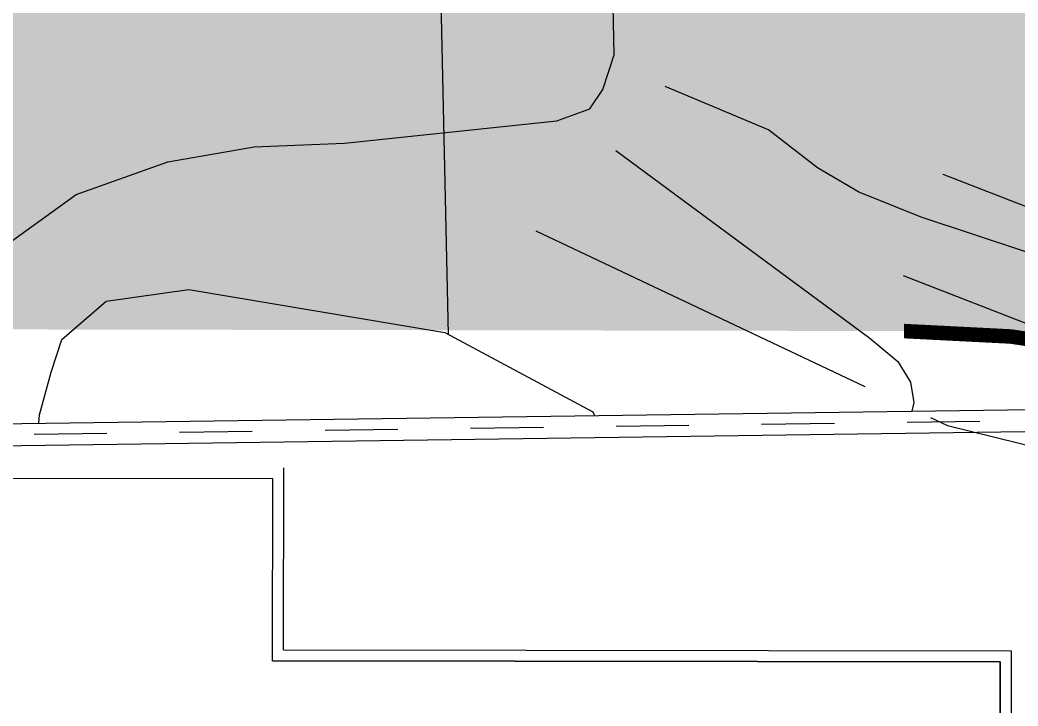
# Model space of a CAD drawing. Header units: inches. Extents: x 12 to 407, y 13 to 268.
# Drawn here: x 67.79 to 81.5, y 231.95 to 241.38 of the extents above; entities that cross this region are included whole.
import ezdxf

# ---------------------------------------------------------------- set-up
doc = ezdxf.new("R2010")
doc.units = ezdxf.units.IN
doc.header["$MEASUREMENT"] = 0
for name, pattern in [('AD0023', [6, 5, -1]), ('HIDDEN', [2, 1, -1]), ('PHANTOM2', [12.5, 10, -0.5, 0.5, -0.5, 0.5, -0.5])]:
    doc.linetypes.add(name, pattern=pattern)
for name, color, linetype in [('1-U형측구', 7, 'Continuous'), ('AD002', 7, 'Continuous'), ('AD0023', 1, 'AD0023'), ('CAA002', 30, 'Continuous'), ('DA001', 3, 'Continuous'), ('G', 3, 'Continuous'), ('SITE_20200109$0$AA-HACTH', 5, 'Continuous'), ('SITE_20200109$0$ELE7', 7, 'Continuous'), ('사업부지', 7, 'Continuous'), ('솔리드', 7, 'PHANTOM2')]:
    doc.layers.add(name, color=color, linetype=linetype)

msp = doc.modelspace()

# ---------------------------------------------------------------- hatches: boundary and pattern name
at = {"layer": '솔리드'}
h = msp.add_hatch(color=253, dxfattribs=at)
edge = h.paths.add_edge_path()
edge.add_line((67.43488268936039, 268.0111741536082), (58.9520405718124, 268.0111741508142))
edge.add_line((58.9520405718124, 268.0111741508142), (60.11733465278508, 261.6079829186917))
edge.add_line((60.11733465278508, 261.6079829186917), (60.312678668741, 261.0003525987984))
edge.add_line((60.312678668741, 261.0003525987984), (60.32436713958145, 259.2592947548972))
edge.add_line((60.32436713958145, 259.2592947548972), (60.05838115895153, 257.2175271223084))
edge.add_line((60.05838115895153, 257.2175271223084), (59.66423932099701, 255.5406213682861))
edge.add_line((59.66423932099701, 255.5406213682861), (59.28546136999489, 254.8464798965276))
edge.add_line((59.28546136999489, 254.8464798965276), (42.53421603525044, 252.8192334268958))
edge.add_line((42.53421603525044, 252.8192334268958), (29.07645619297386, 251.2388646146999))
edge.add_line((29.07645619297386, 251.2388646146999), (25.24202897036434, 250.1706280848728))
edge.add_line((25.24202897036434, 250.1706280848728), (18.82665594303967, 248.0394096943335))
edge.add_line((18.82665594303967, 248.0394096943335), (18.82665594303967, 239.2982516671316))
edge.add_line((18.82665594303967, 239.2982516671316), (28.0628244318998, 240.3307659682603))
edge.add_line((28.0628244318998, 240.3307659682603), (29.65231982255341, 240.4594856538595))
edge.add_line((29.65231982255341, 240.4594856538595), (35.50911850118996, 240.9337778595061))
edge.add_line((35.50911850118996, 240.9337778595061), (39.7316315063274, 240.9261602462054))
edge.add_line((39.7316315063274, 240.9261602462054), (49.90405027950169, 237.157802620043))
edge.add_line((49.90405027950169, 237.157802620043), (79.93446730459095, 237.1036263323174))
edge.add_arc((79.90740663195015, 222.1036507096858), 15.00000003118771, 78.46304093438948, 89.89663578860677, ccw=False)
edge.add_line((82.90740666175247, 236.8005891973869), (82.90740666175247, 236.2457863642619))
edge.add_arc((84.90740664685131, 236.2457863614679), 2, 180, 226.7599299931512)
edge.add_line((83.53729315483929, 234.7888069451571), (83.9922255911863, 234.4847298647062))
edge.add_line((83.9922255911863, 234.4847298647062), (99.90122577929856, 230.3167298166798))
edge.add_line((99.90122577929856, 230.3167298166798), (112.4301593192852, 227.0990451025561))
edge.add_arc((125.4074066617525, 227.867843831961), 13.00000000283957, 109.50436407979521, 183.3903568226307, ccw=False)
edge.add_arc((89.56514348471524, 329.0587775549636), 94.35116625476604, 289.5043640466723, 303.8787157517178)
edge.add_arc((45.47492818916203, 388.5750187030778), 168.3751109129444, 305.0453031663802, 307.8752507476966)
edge.add_arc((147.6957260855472, 249.7798914062575), 5.999999991632645, 18.07421790772912, 78.92910718873799, ccw=False)
edge.add_arc((183.5644665249622, 261.4857410239772), 31.73053745405447, 198.0742180429171, 211.3369522482946)
edge.add_line((156.4626658149994, 244.9836379616306), (159.452098403219, 246.8038832043082))
edge.add_arc((183.5644666441715, 261.4857407473744), 28.23053742190248, 182.308742695918, 211.336951702403, ccw=False)
edge.add_arc((161.3519746401346, 260.5902000582562), 5.999999997156491, 126.15063895106519, 182.3087428414462, ccw=False)
edge.add_arc((202.8428806253708, 203.7989426097618), 76.33308041939395, 122.73177354833709, 126.1512910509303, ccw=False)
edge.add_line((161.5690573641098, 268.0111741536082), (140.4143898525274, 268.0111741554708))
edge.add_line((140.4143898525274, 268.0111741554708), (137.0319750198162, 265.782443833609))
edge.add_arc((89.56514352941872, 329.0587775912852), 79.10116627093758, 284.97397416578605, 306.8754496324187, ccw=False)
edge.add_arc((89.79897037530304, 346.4098606445611), 95.91831179850092, 277.1446857016844, 282.1599337332252, ccw=False)
edge.add_line((101.7288460173643, 251.2363317339466), (100.7990404852665, 251.1264182199509))
edge.add_line((100.7990404852665, 251.1264182199509), (95.24272752189995, 253.0902298521967))
edge.add_line((95.24272752189995, 253.0902298521967), (93.3616517522371, 253.3227012651757))
edge.add_line((93.3616517522371, 253.3227012651757), (75.09993942463757, 253.6143690478773))
edge.add_line((75.09993942463757, 253.6143690478773), (72.20985766137005, 257.5012929542706))
edge.add_line((72.20985766137005, 257.5012929542706), (70.75678854072453, 260.1736602364824))
edge.add_line((70.75678854072453, 260.1736602364824), (68.88922678315998, 264.3650500737847))
edge.add_line((68.88922678315998, 264.3650500737847), (67.90891090417267, 267.2487368733407))
edge.add_line((67.90891090417267, 267.2487368733407), (67.43488268936039, 268.0111741470889))

# ---------------------------------------------------------------- linework, layer by layer
at = {"color": 8}
for p, q in [((49.98028000080944, 235.583813806136, -109.4066817376595), (81.68734424198033, 236.0268138778181, -109.4066817376595)), ((49.97951972866417, 235.2837738553778, -109.4066817376595), (81.59820171082379, 235.7255390808702, -109.4066817376595))]:
    msp.add_line(p, q, dxfattribs=at)
at = {"layer": '1-U형측구', "elevation": -23.50400000000002}
msp.add_lwpolyline([(80.4719017507507, 239.2588722219941), (86.9759017737581, 236.7348722227168), (91.19890174884335, 235.4228722227988), (94.87790175396935, 234.498872220355), (94.51251678783433, 233.0440547697497), (90.79338278491036, 233.9781346356747), (86.4814595641567, 235.3177612627176), (79.92922855038182, 237.8604782128957)], dxfattribs=at)
at = {"layer": 'AD002', "color": 8, "elevation": -23.50400000000002, "flags": 128}
msp.add_lwpolyline([(73.67844568807618, 237.0544165520248), (73.46785043794648, 246.6309185957787)], dxfattribs=at)
at = {"layer": 'AD0023', "color": 8, "elevation": -23.50400000000002, "flags": 128}
msp.add_lwpolyline([(74.8776597442104, 238.478177542637), (80.5332453312351, 235.8049843505275), (91.88814533371465, 233.0331843512383), (98.21594533938901, 231.4210843526077), (110.3572453321888, 228.1771843515587), (115.0834453316404, 226.231384350757), (115.8395453305914, 225.5389843525616), (116.0329453559591, 224.9573843514797), (116.0322328420355, 224.4133443542075)], dxfattribs=at)
at = {"layer": 'CAA002', "color": 8, "elevation": -23.50400000000002, "flags": 128}
for points in [[(66.32743071634309, 235.8121733971191), (66.42510843891637, 236.4193790320558), (66.83273168522851, 237.4946099657816), (67.45156145710484, 238.1812343511981), (68.55981022734181, 238.9772281905887), (69.8193996461107, 239.429845289166), (71.00489420313374, 239.6355808990327), (72.24801791328923, 239.6849574025971), (75.16463105995194, 239.9911173654971), (75.61742395777242, 240.1557060590264), (75.79854180533425, 240.4190477624786), (75.95496188718812, 240.8963536311192), (75.74635230619447, 250.9554094791663), (75.50649339575307, 251.7812739255157), (75.02677220720784, 252.447292906071), (73.90742557365434, 253.1133129203943), (72.96888682860867, 253.8524187829596), (71.87470873314874, 255.0072383981449), (70.22598621863858, 257.3848305436102), (68.41386879105107, 260.5799612829712), (66.61935131866471, 264.3845797449601), (65.2333671065046, 268.0111741589633)], [(76.65123543757932, 240.4653322005895), (78.07867524642484, 239.8648559049022), (78.74612254519002, 239.3507928548631), (79.32603666800992, 239.0117300374684), (80.1685503037645, 238.6726672191423), (87.98059605676667, 236.0872457901266), (90.45069118458764, 235.8014572130767), (91.24560812730329, 235.9680686787021), (91.75845911223428, 236.3012916099531), (93.65971239525811, 240.9351275533688), (93.86538617927567, 241.8775257094082)], [(75.97583625335233, 239.5834528345865), (79.46708298344151, 237.0035892108706), (79.84989035744206, 236.6871582808224), (80.02657211441533, 236.4001634855074), (80.07074295599, 236.1205269459886), (80.04326864201562, 236.0038066718978)]]:
    msp.add_lwpolyline(points, dxfattribs=at)
at = {"layer": 'DA001', "color": 8, "elevation": -23.50400000000002, "flags": 128}
msp.add_lwpolyline([(68.04616922754781, 235.8361870570359), (68.05464533586041, 235.9513843504963), (68.21644534785287, 236.539884351964), (68.36504533011453, 236.9883843509731), (68.97314535696046, 237.5147843517614), (70.10674533862607, 237.6719843529415), (73.62574534732835, 237.0826843519014), (75.65804532784955, 235.9925843503577), (75.68496470767991, 235.9429138496769)], dxfattribs=at)
at = {"layer": 'G', "color": 8, "linetype": 'HIDDEN'}
msp.add_line((49.98237555110813, 235.4338284200774, -109.4066817376595), (81.64277299130322, 235.8761764802755, -109.4066817376595), dxfattribs=at)
at = {"layer": 'SITE_20200109$0$AA-HACTH', "color": 8}
for p, q in [((71.26223911726834, 235.075445563604, -109.4066817376595), (58.26222502076985, 235.0932941539929, -109.4066817376595)), ((71.25880667949082, 232.5754475119309, -109.4066817376595), (71.26223911726834, 235.075445563604, -109.4066817376595)), ((81.25881752753617, 232.561717827876, -109.4066817376595), (71.25880667949082, 232.5754475119309, -109.4066817376595)), ((81.24769646311165, 224.461724135165, -109.4066817376595), (81.25881752753617, 232.561717827876, -109.4066817376595))]:
    msp.add_line(p, q, dxfattribs=at)
at = {"layer": 'SITE_20200109$0$ELE7', "color": 8}
for p, q in [((71.40901281321408, 232.7252414488019, -109.4066817376595), (71.41244522118927, 235.225239503269, -109.4066817376595)), ((71.25880667949082, 232.5754475119309, -109.4066817376595), (71.26223911726834, 235.075445563604, -109.4066817376595)), ((71.40901281321408, 232.7252414488019, -109.4066817376595), (81.4090236314571, 232.711511764747, -109.4066817376595)), ((81.4090236314571, 232.711511764747, -109.4066817376595), (81.35891019189717, 196.2115401849867, -109.4066817376595)), ((71.25880667949082, 232.5754475119309, -109.4066817376595), (81.25881752753617, 232.561717827876, -109.4066817376595)), ((81.25881752753617, 232.561717827876, -109.4066817376595), (81.20911597097279, 196.3617460132361, -109.4066817376595))]:
    msp.add_line(p, q, dxfattribs=at)
at = {"layer": '사업부지', "color": 8, "linetype": 'Continuous', "ltscale": 10, "const_width": 0.2, "elevation": -109.4066817376595, "flags": 128}
msp.add_lwpolyline([(79.9359885790384, 237.1033333447547, -0.4136852683902216), (94.90892792129875, 222.1033577547194), (94.90892792129875, 202.4185116757424, -0.414361970116104), (82.90284787500264, 190.4185132142873), (83.25755086923004, 190.4235768263013), (82.9089279063976, 190.4235768263013)], format="xyb", dxfattribs=at)

doc.saveas('drawing.dxf')
